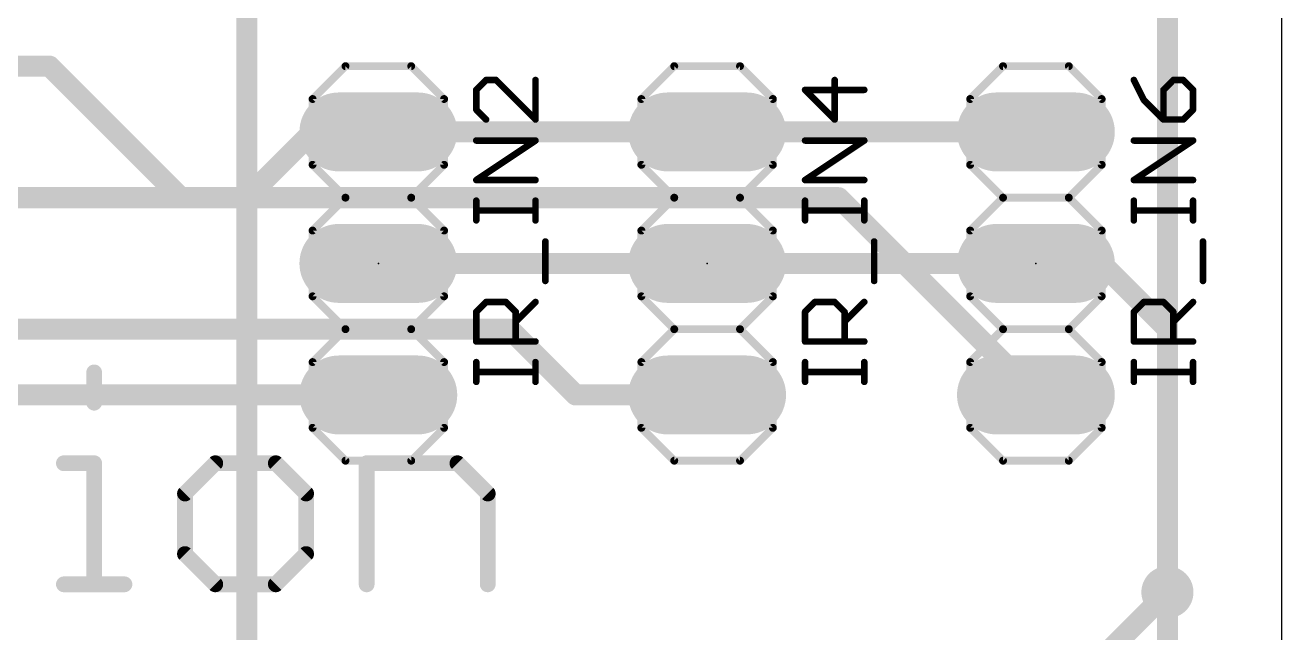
# Model space of a CAD drawing. Extents: x 0 to 79.7, y -0.7 to 54.6.
# Drawn here: x 55.41 to 79.68, y 27.16 to 38.89 of the extents above; entities that cross this region are included whole.
import ezdxf

# ---------------------------------------------------------------- set-up
doc = ezdxf.new("R2010")
doc.units = 0
for name, color, linetype in [('1', 22, 'CONTINUOUS'), ('16', 175, 'CONTINUOUS'), ('17', 82, 'CONTINUOUS'), ('18', 82, 'CONTINUOUS'), ('20', 7, 'CONTINUOUS'), ('21', 253, 'CONTINUOUS'), ('23', 7, 'CONTINUOUS'), ('25', 253, 'CONTINUOUS'), ('51', 253, 'CONTINUOUS')]:
    doc.layers.add(name, color=color, linetype=linetype)

# ---------------------------------------------------------------- blocks, each defined once
blk = doc.blocks.new('RECT')
blk.add_solid([(-0.5, -0.5), (0.5, -0.5), (-0.5, 0.5), (0.5, 0.5)])
blk = doc.blocks.new('LONGP100')
at = {"const_width": 1}
blk.add_lwpolyline([(-0.5, 0), (0.5, 0)], dxfattribs=at)
at = {"const_width": 0.5}
for points in [[(-0.5, 0.25, 1), (-0.5, -0.25)], [(0.5, -0.25, 1), (0.5, 0.25)]]:
    blk.add_lwpolyline(points, format="xyb", dxfattribs=at)
blk = doc.blocks.new('ROUNDV')
at = {"const_width": 0.5}
blk.add_lwpolyline([(0, -0.25, 1), (0, 0.25, 1), (0, -0.25)], format="xyb", dxfattribs=at)

msp = doc.modelspace()

# ---------------------------------------------------------------- linework, layer by layer
at = {"layer": '1', "const_width": 0.4064}
for points in [[(55.88, 38.1), (50.8, 38.1)], [(58.42, 35.56), (55.88, 38.1)], [(58.42, 35.56), (71.12, 35.56)], [(71.12, 35.56), (74.93, 31.75)], [(48.26, 33.02), (64.77, 33.02)], [(64.77, 33.02), (66.04, 31.75)], [(62.23, 31.75), (45.72, 31.75)], [(66.04, 31.75), (68.58, 31.75)], [(76.2, 26.67), (77.47, 27.94)]]:
    msp.add_lwpolyline(points, dxfattribs=at)
at = {"layer": '1', "const_width": 0.2032}
for points in [[(55.9518, 38.1718, 1), (55.8082, 38.0282)], [(55.88, 37.9984, 1), (55.88, 38.2016)], [(58.42, 35.6616, 1), (58.42, 35.4584)], [(58.3482, 35.4882, 1), (58.4918, 35.6318)], [(71.1918, 35.6318, 1), (71.0482, 35.4882)], [(71.12, 35.4584, 1), (71.12, 35.6616)], [(64.8418, 33.0918, 1), (64.6982, 32.9482)], [(64.77, 32.9184, 1), (64.77, 33.1216)], [(62.23, 31.6484, 1), (62.23, 31.8516)], [(66.04, 31.8516, 1), (66.04, 31.6484)], [(65.9682, 31.6782, 1), (66.1118, 31.8218)], [(68.58, 31.6484, 1), (68.58, 31.8516)], [(74.8582, 31.6782, 1), (75.0018, 31.8218)], [(77.5418, 27.8682, 1), (77.3982, 28.0118)]]:
    msp.add_lwpolyline(points, format="xyb", dxfattribs=at)
at = {"layer": '16', "const_width": 0.4064}
for points in [[(59.69, 35.56), (59.69, 49.53)], [(77.47, 33.02), (77.47, 46.99)], [(59.69, 35.56), (60.96, 36.83)], [(60.96, 36.83), (62.23, 36.83)], [(62.23, 36.83), (68.58, 36.83)], [(62.23, 36.83), (74.93, 36.83)], [(68.58, 36.83), (74.93, 36.83)], [(59.69, 35.56), (52.07, 35.56)], [(59.69, 20.32), (59.69, 35.56)], [(68.58, 34.29), (62.23, 34.29)], [(74.93, 34.29), (62.23, 34.29)], [(74.93, 34.29), (68.58, 34.29)], [(76.2, 34.29), (74.93, 34.29)], [(77.47, 33.02), (76.2, 34.29)], [(77.47, 27.94), (77.47, 33.02)], [(77.47, 27.94), (77.47, 17.78)]]:
    msp.add_lwpolyline(points, dxfattribs=at)
at = {"layer": '16', "const_width": 0.2032}
for points in [[(60.96, 36.9316, 1), (60.96, 36.7284)], [(61.0318, 36.7582, 1), (60.8882, 36.9018)], [(62.23, 36.9316, 1), (62.23, 36.7284)], [(62.23, 36.9316, 1), (62.23, 36.7284)], [(62.23, 36.7284, 1), (62.23, 36.9316)], [(68.58, 36.9316, 1), (68.58, 36.7284)], [(68.58, 36.7284, 1), (68.58, 36.9316)], [(74.93, 36.7284, 1), (74.93, 36.9316)], [(74.93, 36.7284, 1), (74.93, 36.9316)], [(59.7916, 35.56, 1), (59.5884, 35.56)], [(59.6182, 35.6318, 1), (59.7618, 35.4882)], [(59.69, 35.4584, 1), (59.69, 35.6616)], [(59.5884, 35.56, 1), (59.7916, 35.56)], [(62.23, 34.3916, 1), (62.23, 34.1884)], [(62.23, 34.3916, 1), (62.23, 34.1884)], [(68.58, 34.3916, 1), (68.58, 34.1884)], [(68.58, 34.1884, 1), (68.58, 34.3916)], [(74.93, 34.3916, 1), (74.93, 34.1884)], [(74.93, 34.1884, 1), (74.93, 34.3916)], [(74.93, 34.1884, 1), (74.93, 34.3916)], [(76.2718, 34.3618, 1), (76.1282, 34.2182)], [(76.2, 34.1884, 1), (76.2, 34.3916)], [(77.5716, 33.02, 1), (77.3684, 33.02)], [(77.3684, 33.02, 1), (77.5716, 33.02)], [(77.3982, 32.9482, 1), (77.5418, 33.0918)], [(77.5716, 27.94, 1), (77.3684, 27.94)], [(77.3684, 27.94, 1), (77.5716, 27.94)]]:
    msp.add_lwpolyline(points, format="xyb", dxfattribs=at)
at = {"layer": '20'}
msp.add_line((79.68, 0), (79.68, 54.6), dxfattribs=at)
at = {"layer": '21', "const_width": 0.1524}
for points in [[(61.595, 38.1), (60.96, 37.465)], [(62.865, 38.1), (61.595, 38.1)], [(63.5, 37.465), (62.865, 38.1)], [(67.945, 38.1), (67.31, 37.465)], [(69.215, 38.1), (67.945, 38.1)], [(69.85, 37.465), (69.215, 38.1)], [(74.295, 38.1), (73.66, 37.465)], [(75.565, 38.1), (74.295, 38.1)], [(76.2, 37.465), (75.565, 38.1)], [(60.96, 36.195), (60.96, 37.465)], [(63.5, 37.465), (63.5, 36.195)], [(67.31, 36.195), (67.31, 37.465)], [(69.85, 37.465), (69.85, 36.195)], [(73.66, 36.195), (73.66, 37.465)], [(76.2, 37.465), (76.2, 36.195)], [(61.595, 35.56), (60.96, 36.195)], [(63.5, 36.195), (62.865, 35.56)], [(67.945, 35.56), (67.31, 36.195)], [(69.85, 36.195), (69.215, 35.56)], [(74.295, 35.56), (73.66, 36.195)], [(76.2, 36.195), (75.565, 35.56)], [(60.96, 34.925), (61.595, 35.56)], [(62.865, 35.56), (61.595, 35.56)], [(62.865, 35.56), (63.5, 34.925)], [(67.31, 34.925), (67.945, 35.56)], [(69.215, 35.56), (67.945, 35.56)], [(69.215, 35.56), (69.85, 34.925)], [(73.66, 34.925), (74.295, 35.56)], [(75.565, 35.56), (74.295, 35.56)], [(75.565, 35.56), (76.2, 34.925)], [(60.96, 33.655), (60.96, 34.925)], [(63.5, 34.925), (63.5, 33.655)], [(67.31, 33.655), (67.31, 34.925)], [(69.85, 34.925), (69.85, 33.655)], [(73.66, 33.655), (73.66, 34.925)], [(76.2, 34.925), (76.2, 33.655)], [(61.595, 33.02), (60.96, 33.655)], [(63.5, 33.655), (62.865, 33.02)], [(67.945, 33.02), (67.31, 33.655)], [(69.85, 33.655), (69.215, 33.02)], [(74.295, 33.02), (73.66, 33.655)], [(76.2, 33.655), (75.565, 33.02)], [(60.96, 32.385), (61.595, 33.02)], [(62.865, 33.02), (61.595, 33.02)], [(62.865, 33.02), (63.5, 32.385)], [(67.31, 32.385), (67.945, 33.02)], [(69.215, 33.02), (67.945, 33.02)], [(69.215, 33.02), (69.85, 32.385)], [(73.66, 32.385), (74.295, 33.02)], [(75.565, 33.02), (74.295, 33.02)], [(75.565, 33.02), (76.2, 32.385)], [(60.96, 31.115), (60.96, 32.385)], [(63.5, 32.385), (63.5, 31.115)], [(67.31, 31.115), (67.31, 32.385)], [(69.85, 32.385), (69.85, 31.115)], [(73.66, 31.115), (73.66, 32.385)], [(76.2, 32.385), (76.2, 31.115)], [(61.595, 30.48), (60.96, 31.115)], [(63.5, 31.115), (62.865, 30.48)], [(67.945, 30.48), (67.31, 31.115)], [(69.85, 31.115), (69.215, 30.48)], [(74.295, 30.48), (73.66, 31.115)], [(76.2, 31.115), (75.565, 30.48)], [(62.865, 30.48), (61.595, 30.48)], [(69.215, 30.48), (67.945, 30.48)], [(75.565, 30.48), (74.295, 30.48)]]:
    msp.add_lwpolyline(points, dxfattribs=at)
at = {"layer": '21', "const_width": 0.0762}
for points in [[(61.595, 38.1381, 1), (61.595, 38.0619)], [(61.6219, 38.0731, 1), (61.5681, 38.1269)], [(62.8919, 38.1269, 1), (62.8381, 38.0731)], [(62.865, 38.0619, 1), (62.865, 38.1381)], [(67.945, 38.1381, 1), (67.945, 38.0619)], [(67.9719, 38.0731, 1), (67.9181, 38.1269)], [(69.2419, 38.1269, 1), (69.1881, 38.0731)], [(69.215, 38.0619, 1), (69.215, 38.1381)], [(74.295, 38.1381, 1), (74.295, 38.0619)], [(74.3219, 38.0731, 1), (74.2681, 38.1269)], [(75.5919, 38.1269, 1), (75.5381, 38.0731)], [(75.565, 38.0619, 1), (75.565, 38.1381)], [(60.9981, 37.465, 1), (60.9219, 37.465)], [(60.9331, 37.4919, 1), (60.9869, 37.4381)], [(63.5381, 37.465, 1), (63.4619, 37.465)], [(63.4731, 37.4381, 1), (63.5269, 37.4919)], [(67.3481, 37.465, 1), (67.2719, 37.465)], [(67.2831, 37.4919, 1), (67.3369, 37.4381)], [(69.8881, 37.465, 1), (69.8119, 37.465)], [(69.8231, 37.4381, 1), (69.8769, 37.4919)], [(73.6981, 37.465, 1), (73.6219, 37.465)], [(73.6331, 37.4919, 1), (73.6869, 37.4381)], [(76.2381, 37.465, 1), (76.1619, 37.465)], [(76.1731, 37.4381, 1), (76.2269, 37.4919)], [(60.9219, 36.195, 1), (60.9981, 36.195)], [(60.9869, 36.2219, 1), (60.9331, 36.1681)], [(63.4619, 36.195, 1), (63.5381, 36.195)], [(63.5269, 36.1681, 1), (63.4731, 36.2219)], [(67.2719, 36.195, 1), (67.3481, 36.195)], [(67.3369, 36.2219, 1), (67.2831, 36.1681)], [(69.8119, 36.195, 1), (69.8881, 36.195)], [(69.8769, 36.1681, 1), (69.8231, 36.2219)], [(73.6219, 36.195, 1), (73.6981, 36.195)], [(73.6869, 36.2219, 1), (73.6331, 36.1681)], [(76.1619, 36.195, 1), (76.2381, 36.195)], [(76.2269, 36.1681, 1), (76.1731, 36.2219)], [(61.595, 35.5981, 1), (61.595, 35.5219)], [(61.6219, 35.5331, 1), (61.5681, 35.5869)], [(61.5681, 35.5331, 1), (61.6219, 35.5869)], [(62.8919, 35.5869, 1), (62.8381, 35.5331)], [(62.8381, 35.5869, 1), (62.8919, 35.5331)], [(62.865, 35.5219, 1), (62.865, 35.5981)], [(67.945, 35.5981, 1), (67.945, 35.5219)], [(67.9719, 35.5331, 1), (67.9181, 35.5869)], [(67.9181, 35.5331, 1), (67.9719, 35.5869)], [(69.2419, 35.5869, 1), (69.1881, 35.5331)], [(69.1881, 35.5869, 1), (69.2419, 35.5331)], [(69.215, 35.5219, 1), (69.215, 35.5981)], [(74.295, 35.5981, 1), (74.295, 35.5219)], [(74.3219, 35.5331, 1), (74.2681, 35.5869)], [(74.2681, 35.5331, 1), (74.3219, 35.5869)], [(75.5919, 35.5869, 1), (75.5381, 35.5331)], [(75.5381, 35.5869, 1), (75.5919, 35.5331)], [(75.565, 35.5219, 1), (75.565, 35.5981)], [(60.9981, 34.925, 1), (60.9219, 34.925)], [(60.9331, 34.9519, 1), (60.9869, 34.8981)], [(63.5381, 34.925, 1), (63.4619, 34.925)], [(63.4731, 34.8981, 1), (63.5269, 34.9519)], [(67.3481, 34.925, 1), (67.2719, 34.925)], [(67.2831, 34.9519, 1), (67.3369, 34.8981)], [(69.8881, 34.925, 1), (69.8119, 34.925)], [(69.8231, 34.8981, 1), (69.8769, 34.9519)], [(73.6981, 34.925, 1), (73.6219, 34.925)], [(73.6331, 34.9519, 1), (73.6869, 34.8981)], [(76.2381, 34.925, 1), (76.1619, 34.925)], [(76.1731, 34.8981, 1), (76.2269, 34.9519)], [(60.9219, 33.655, 1), (60.9981, 33.655)], [(60.9869, 33.6819, 1), (60.9331, 33.6281)], [(63.4619, 33.655, 1), (63.5381, 33.655)], [(63.5269, 33.6281, 1), (63.4731, 33.6819)], [(67.2719, 33.655, 1), (67.3481, 33.655)], [(67.3369, 33.6819, 1), (67.2831, 33.6281)], [(69.8119, 33.655, 1), (69.8881, 33.655)], [(69.8769, 33.6281, 1), (69.8231, 33.6819)], [(73.6219, 33.655, 1), (73.6981, 33.655)], [(73.6869, 33.6819, 1), (73.6331, 33.6281)], [(76.1619, 33.655, 1), (76.2381, 33.655)], [(76.2269, 33.6281, 1), (76.1731, 33.6819)], [(61.595, 33.0581, 1), (61.595, 32.9819)], [(61.6219, 32.9931, 1), (61.5681, 33.0469)], [(61.5681, 32.9931, 1), (61.6219, 33.0469)], [(62.8919, 33.0469, 1), (62.8381, 32.9931)], [(62.8381, 33.0469, 1), (62.8919, 32.9931)], [(62.865, 32.9819, 1), (62.865, 33.0581)], [(67.945, 33.0581, 1), (67.945, 32.9819)], [(67.9719, 32.9931, 1), (67.9181, 33.0469)], [(67.9181, 32.9931, 1), (67.9719, 33.0469)], [(69.2419, 33.0469, 1), (69.1881, 32.9931)], [(69.1881, 33.0469, 1), (69.2419, 32.9931)], [(69.215, 32.9819, 1), (69.215, 33.0581)], [(74.295, 33.0581, 1), (74.295, 32.9819)], [(74.3219, 32.9931, 1), (74.2681, 33.0469)], [(74.2681, 32.9931, 1), (74.3219, 33.0469)], [(75.5919, 33.0469, 1), (75.5381, 32.9931)], [(75.5381, 33.0469, 1), (75.5919, 32.9931)], [(75.565, 32.9819, 1), (75.565, 33.0581)], [(60.9981, 32.385, 1), (60.9219, 32.385)], [(60.9331, 32.4119, 1), (60.9869, 32.3581)], [(63.5381, 32.385, 1), (63.4619, 32.385)], [(63.4731, 32.3581, 1), (63.5269, 32.4119)], [(67.3481, 32.385, 1), (67.2719, 32.385)], [(67.2831, 32.4119, 1), (67.3369, 32.3581)], [(69.8881, 32.385, 1), (69.8119, 32.385)], [(69.8231, 32.3581, 1), (69.8769, 32.4119)], [(73.6981, 32.385, 1), (73.6219, 32.385)], [(73.6331, 32.4119, 1), (73.6869, 32.3581)], [(76.2381, 32.385, 1), (76.1619, 32.385)], [(76.1731, 32.3581, 1), (76.2269, 32.4119)], [(60.9219, 31.115, 1), (60.9981, 31.115)], [(60.9869, 31.1419, 1), (60.9331, 31.0881)], [(63.4619, 31.115, 1), (63.5381, 31.115)], [(63.5269, 31.0881, 1), (63.4731, 31.1419)], [(67.2719, 31.115, 1), (67.3481, 31.115)], [(67.3369, 31.1419, 1), (67.2831, 31.0881)], [(69.8119, 31.115, 1), (69.8881, 31.115)], [(69.8769, 31.0881, 1), (69.8231, 31.1419)], [(73.6219, 31.115, 1), (73.6981, 31.115)], [(73.6869, 31.1419, 1), (73.6331, 31.0881)], [(76.1619, 31.115, 1), (76.2381, 31.115)], [(76.2269, 31.0881, 1), (76.1731, 31.1419)], [(61.595, 30.5181, 1), (61.595, 30.4419)], [(61.5681, 30.4531, 1), (61.6219, 30.5069)], [(62.8381, 30.5069, 1), (62.8919, 30.4531)], [(62.865, 30.4419, 1), (62.865, 30.5181)], [(67.945, 30.5181, 1), (67.945, 30.4419)], [(67.9181, 30.4531, 1), (67.9719, 30.5069)], [(69.1881, 30.5069, 1), (69.2419, 30.4531)], [(69.215, 30.4419, 1), (69.215, 30.5181)], [(74.295, 30.5181, 1), (74.295, 30.4419)], [(74.2681, 30.4531, 1), (74.3219, 30.5069)], [(75.5381, 30.5069, 1), (75.5919, 30.4531)], [(75.565, 30.4419, 1), (75.565, 30.5181)]]:
    msp.add_lwpolyline(points, format="xyb", dxfattribs=at)
at = {"layer": '23'}
for p in [(62.23, 34.29), (68.58, 34.29), (74.93, 34.29)]:
    msp.add_point(p, dxfattribs=at)
at = {"layer": '25'}
for points, const_width in [([(64.312, 37.8325), (64.1214, 37.6418)], 0.127), ([(64.5027, 37.8325), (64.312, 37.8325)], 0.127), ([(65.2653, 37.0699), (64.5027, 37.8325)], 0.127), ([(65.2653, 37.8325), (65.2653, 37.0699)], 0.127), ([(71.0434, 37.0699), (71.0434, 37.8325)], 0.127), ([(76.8214, 37.8325), (77.012, 37.4512)], 0.127), ([(77.584, 37.8325), (77.3934, 37.6418)], 0.127), ([(77.7747, 37.8325), (77.584, 37.8325)], 0.127), ([(77.9653, 37.6418), (77.7747, 37.8325)], 0.127), ([(64.1214, 37.6418), (64.1214, 37.2605)], 0.127), ([(71.6153, 37.6418), (70.4714, 37.6418)], 0.127), ([(70.4714, 37.6418), (71.0434, 37.0699)], 0.127), ([(77.3934, 37.6418), (77.3934, 37.0699)], 0.127), ([(77.9653, 37.2605), (77.9653, 37.6418)], 0.127), ([(77.012, 37.4512), (77.3934, 37.0699)], 0.127), ([(64.1214, 37.2605), (64.312, 37.0699)], 0.127), ([(77.7747, 37.0699), (77.9653, 37.2605)], 0.127), ([(77.3934, 37.0699), (77.7747, 37.0699)], 0.127), ([(64.1214, 35.9006), (65.2653, 36.6632)], 0.127), ([(65.2653, 36.6632), (64.1214, 36.6632)], 0.127), ([(70.4714, 35.9006), (71.6153, 36.6632)], 0.127), ([(71.6153, 36.6632), (70.4714, 36.6632)], 0.127), ([(76.8214, 35.9006), (77.9653, 36.6632)], 0.127), ([(77.9653, 36.6632), (76.8214, 36.6632)], 0.127), ([(65.2653, 35.9006), (64.1214, 35.9006)], 0.127), ([(71.6153, 35.9006), (70.4714, 35.9006)], 0.127), ([(77.9653, 35.9006), (76.8214, 35.9006)], 0.127), ([(64.1214, 35.1211), (64.1214, 35.5024)], 0.127), ([(65.2653, 35.1211), (65.2653, 35.5024)], 0.127), ([(70.4714, 35.1211), (70.4714, 35.5024)], 0.127), ([(71.6153, 35.1211), (71.6153, 35.5024)], 0.127), ([(76.8214, 35.1211), (76.8214, 35.5024)], 0.127), ([(77.9653, 35.1211), (77.9653, 35.5024)], 0.127), ([(65.2653, 35.3117), (64.1214, 35.3117)], 0.127), ([(71.6153, 35.3117), (70.4714, 35.3117)], 0.127), ([(77.9653, 35.3117), (76.8214, 35.3117)], 0.127), ([(65.4559, 33.9518), (65.4559, 34.7144)], 0.127), ([(71.8059, 33.9518), (71.8059, 34.7144)], 0.127), ([(78.1559, 33.9518), (78.1559, 34.7144)], 0.127), ([(64.1214, 33.3544), (64.312, 33.5451)], 0.127), ([(64.312, 33.5451), (64.6934, 33.5451)], 0.127), ([(64.6934, 33.5451), (64.884, 33.3544)], 0.127), ([(64.884, 33.1638), (65.2653, 33.5451)], 0.127), ([(70.4714, 33.3544), (70.662, 33.5451)], 0.127), ([(70.662, 33.5451), (71.0434, 33.5451)], 0.127), ([(71.0434, 33.5451), (71.234, 33.3544)], 0.127), ([(71.234, 33.1638), (71.6153, 33.5451)], 0.127), ([(76.8214, 33.3544), (77.012, 33.5451)], 0.127), ([(77.012, 33.5451), (77.3934, 33.5451)], 0.127), ([(77.3934, 33.5451), (77.584, 33.3544)], 0.127), ([(77.584, 33.1638), (77.9653, 33.5451)], 0.127), ([(64.1214, 32.7825), (64.1214, 33.3544)], 0.127), ([(64.884, 33.3544), (64.884, 32.7825)], 0.127), ([(70.4714, 32.7825), (70.4714, 33.3544)], 0.127), ([(71.234, 33.3544), (71.234, 32.7825)], 0.127), ([(76.8214, 32.7825), (76.8214, 33.3544)], 0.127), ([(77.584, 33.3544), (77.584, 32.7825)], 0.127), ([(65.2653, 32.7825), (64.1214, 32.7825)], 0.127), ([(71.6153, 32.7825), (70.4714, 32.7825)], 0.127), ([(77.9653, 32.7825), (76.8214, 32.7825)], 0.127), ([(56.7418, 32.1852), (56.7418, 31.6005)], 0.3048), ([(64.1214, 32.003), (64.1214, 32.3843)], 0.127), ([(65.2653, 32.003), (65.2653, 32.3843)], 0.127), ([(70.4714, 32.003), (70.4714, 32.3843)], 0.127), ([(71.6153, 32.003), (71.6153, 32.3843)], 0.127), ([(76.8214, 32.003), (76.8214, 32.3843)], 0.127), ([(77.9653, 32.003), (77.9653, 32.3843)], 0.127), ([(65.2653, 32.1936), (64.1214, 32.1936)], 0.127), ([(71.6153, 32.1936), (70.4714, 32.1936)], 0.127), ([(77.9653, 32.1936), (76.8214, 32.1936)], 0.127), ([(56.1572, 30.4311), (56.7418, 30.4311)], 0.3048), ([(56.7418, 30.4311), (56.7418, 28.0924)], 0.3048), ([(59.0805, 30.4311), (58.4959, 29.8464)], 0.3048), ([(60.2499, 30.4311), (59.0805, 30.4311)], 0.3048), ([(60.8346, 29.8464), (60.2499, 30.4311)], 0.3048), ([(62.004, 28.0924), (62.004, 30.4311)], 0.3048), ([(62.004, 30.4311), (63.758, 30.4311)], 0.3048), ([(63.758, 30.4311), (64.3427, 29.8464)], 0.3048), ([(58.4959, 29.8464), (58.4959, 28.677)], 0.3048), ([(60.8346, 28.677), (60.8346, 29.8464)], 0.3048), ([(64.3427, 29.8464), (64.3427, 28.0924)], 0.3048), ([(58.4959, 28.677), (59.0805, 28.0924)], 0.3048), ([(60.2499, 28.0924), (60.8346, 28.677)], 0.3048), ([(56.1572, 28.0924), (57.3265, 28.0924)], 0.3048), ([(59.0805, 28.0924), (60.2499, 28.0924)], 0.3048)]:
    msp.add_lwpolyline(points, dxfattribs=dict(at, const_width=const_width))
for points, const_width in [([(64.312, 37.8643, 1), (64.312, 37.8008)], 0.0635), ([(64.3345, 37.8101, 1), (64.2895, 37.8549)], 0.0635), ([(64.5252, 37.855, 1), (64.4802, 37.81)], 0.0635), ([(64.5027, 37.8008, 1), (64.5027, 37.8643)], 0.0635), ([(65.297, 37.8325, 1), (65.2335, 37.8325)], 0.0635), ([(71.0752, 37.8325, 1), (71.0117, 37.8325)], 0.0635), ([(76.8498, 37.8467, 1), (76.793, 37.8183)], 0.0635), ([(77.584, 37.8643, 1), (77.584, 37.8008)], 0.0635), ([(77.6065, 37.8101, 1), (77.5615, 37.8549)], 0.0635), ([(77.7972, 37.8549, 1), (77.7522, 37.8101)], 0.0635), ([(77.7747, 37.8008, 1), (77.7747, 37.8643)], 0.0635), ([(64.1532, 37.6418, 1), (64.0897, 37.6418)], 0.0635), ([(64.0989, 37.6642, 1), (64.1439, 37.6194)], 0.0635), ([(70.4714, 37.6736, 1), (70.4714, 37.6101)], 0.0635), ([(70.4938, 37.6643, 1), (70.449, 37.6193)], 0.0635), ([(71.6153, 37.6101, 1), (71.6153, 37.6736)], 0.0635), ([(77.4252, 37.6418, 1), (77.3616, 37.6418)], 0.0635), ([(77.3709, 37.6642, 1), (77.4159, 37.6194)], 0.0635), ([(77.9971, 37.6418, 1), (77.9335, 37.6418)], 0.0635), ([(77.9428, 37.6194, 1), (77.9878, 37.6642)], 0.0635), ([(77.0344, 37.4737, 1), (76.9896, 37.4287)], 0.0635), ([(76.9836, 37.437, 1), (77.0404, 37.4654)], 0.0635), ([(64.1439, 37.283, 1), (64.0989, 37.238)], 0.0635), ([(64.0897, 37.2605, 1), (64.1532, 37.2605)], 0.0635), ([(77.9335, 37.2605, 1), (77.9971, 37.2605)], 0.0635), ([(77.9878, 37.238, 1), (77.9428, 37.283)], 0.0635), ([(64.2895, 37.0474, 1), (64.3345, 37.0924)], 0.0635), ([(65.2335, 37.0699, 1), (65.297, 37.0699)], 0.0635), ([(65.2428, 37.0474, 1), (65.2878, 37.0924)], 0.0635), ([(71.0117, 37.0699, 1), (71.0752, 37.0699)], 0.0635), ([(71.021, 37.0474, 1), (71.0658, 37.0924)], 0.0635), ([(77.3616, 37.0699, 1), (77.4252, 37.0699)], 0.0635), ([(77.3934, 37.1017, 1), (77.3934, 37.0382)], 0.0635), ([(77.371, 37.0474, 1), (77.4158, 37.0924)], 0.0635), ([(77.7522, 37.0924, 1), (77.7972, 37.0474)], 0.0635), ([(77.7747, 37.0382, 1), (77.7747, 37.1017)], 0.0635), ([(64.1214, 36.695, 1), (64.1214, 36.6315)], 0.0635), ([(65.2829, 36.6368, 1), (65.2477, 36.6896)], 0.0635), ([(65.2653, 36.6315, 1), (65.2653, 36.695)], 0.0635), ([(70.4714, 36.695, 1), (70.4714, 36.6315)], 0.0635), ([(71.6329, 36.6368, 1), (71.5977, 36.6896)], 0.0635), ([(71.6153, 36.6315, 1), (71.6153, 36.695)], 0.0635), ([(76.8214, 36.695, 1), (76.8214, 36.6315)], 0.0635), ([(77.9829, 36.6368, 1), (77.9477, 36.6896)], 0.0635), ([(77.9653, 36.6315, 1), (77.9653, 36.695)], 0.0635), ([(64.1214, 35.9324, 1), (64.1214, 35.8689)], 0.0635), ([(64.1038, 35.927, 1), (64.139, 35.8742)], 0.0635), ([(65.2653, 35.8689, 1), (65.2653, 35.9324)], 0.0635), ([(70.4714, 35.9324, 1), (70.4714, 35.8689)], 0.0635), ([(70.4538, 35.927, 1), (70.489, 35.8742)], 0.0635), ([(71.6153, 35.8689, 1), (71.6153, 35.9324)], 0.0635), ([(76.8214, 35.9324, 1), (76.8214, 35.8689)], 0.0635), ([(76.8038, 35.927, 1), (76.839, 35.8742)], 0.0635), ([(77.9653, 35.8689, 1), (77.9653, 35.9324)], 0.0635), ([(64.1532, 35.5024, 1), (64.0897, 35.5024)], 0.0635), ([(65.297, 35.5024, 1), (65.2335, 35.5024)], 0.0635), ([(70.5032, 35.5024, 1), (70.4397, 35.5024)], 0.0635), ([(71.6471, 35.5024, 1), (71.5836, 35.5024)], 0.0635), ([(76.8531, 35.5024, 1), (76.7896, 35.5024)], 0.0635), ([(77.9971, 35.5024, 1), (77.9335, 35.5024)], 0.0635), ([(64.1214, 35.3435, 1), (64.1214, 35.2799)], 0.0635), ([(65.2653, 35.2799, 1), (65.2653, 35.3435)], 0.0635), ([(70.4714, 35.3435, 1), (70.4714, 35.2799)], 0.0635), ([(71.6153, 35.2799, 1), (71.6153, 35.3435)], 0.0635), ([(76.8214, 35.3435, 1), (76.8214, 35.2799)], 0.0635), ([(77.9653, 35.2799, 1), (77.9653, 35.3435)], 0.0635), ([(64.0897, 35.1211, 1), (64.1532, 35.1211)], 0.0635), ([(65.2335, 35.1211, 1), (65.297, 35.1211)], 0.0635), ([(70.4397, 35.1211, 1), (70.5032, 35.1211)], 0.0635), ([(71.5836, 35.1211, 1), (71.6471, 35.1211)], 0.0635), ([(76.7896, 35.1211, 1), (76.8531, 35.1211)], 0.0635), ([(77.9335, 35.1211, 1), (77.9971, 35.1211)], 0.0635), ([(65.4877, 34.7144, 1), (65.4241, 34.7144)], 0.0635), ([(71.8377, 34.7144, 1), (71.7742, 34.7144)], 0.0635), ([(78.1877, 34.7144, 1), (78.1242, 34.7144)], 0.0635), ([(65.4241, 33.9518, 1), (65.4877, 33.9518)], 0.0635), ([(71.7742, 33.9518, 1), (71.8377, 33.9518)], 0.0635), ([(78.1242, 33.9518, 1), (78.1877, 33.9518)], 0.0635), ([(64.312, 33.5769, 1), (64.312, 33.5134)], 0.0635), ([(64.3345, 33.5227, 1), (64.2895, 33.5675)], 0.0635), ([(64.7159, 33.5675, 1), (64.6709, 33.5227)], 0.0635), ([(64.6934, 33.5134, 1), (64.6934, 33.5769)], 0.0635), ([(65.2878, 33.5226, 1), (65.2428, 33.5676)], 0.0635), ([(70.662, 33.5769, 1), (70.662, 33.5134)], 0.0635), ([(70.6845, 33.5227, 1), (70.6395, 33.5675)], 0.0635), ([(71.0659, 33.5675, 1), (71.0209, 33.5227)], 0.0635), ([(71.0434, 33.5134, 1), (71.0434, 33.5769)], 0.0635), ([(71.6378, 33.5226, 1), (71.5928, 33.5676)], 0.0635), ([(77.012, 33.5769, 1), (77.012, 33.5134)], 0.0635), ([(77.0345, 33.5227, 1), (76.9895, 33.5675)], 0.0635), ([(77.4159, 33.5675, 1), (77.3709, 33.5227)], 0.0635), ([(77.3934, 33.5134, 1), (77.3934, 33.5769)], 0.0635), ([(77.9878, 33.5226, 1), (77.9428, 33.5676)], 0.0635), ([(64.1532, 33.3544, 1), (64.0897, 33.3544)], 0.0635), ([(64.0989, 33.3768, 1), (64.1439, 33.332)], 0.0635), ([(64.9158, 33.3544, 1), (64.8522, 33.3544)], 0.0635), ([(64.8615, 33.332, 1), (64.9065, 33.3768)], 0.0635), ([(70.5032, 33.3544, 1), (70.4397, 33.3544)], 0.0635), ([(70.4489, 33.3768, 1), (70.4939, 33.332)], 0.0635), ([(71.2658, 33.3544, 1), (71.2023, 33.3544)], 0.0635), ([(71.2115, 33.332, 1), (71.2565, 33.3768)], 0.0635), ([(76.8531, 33.3544, 1), (76.7896, 33.3544)], 0.0635), ([(76.7989, 33.3768, 1), (76.8439, 33.332)], 0.0635), ([(77.6158, 33.3544, 1), (77.5523, 33.3544)], 0.0635), ([(77.5615, 33.332, 1), (77.6065, 33.3768)], 0.0635), ([(64.8615, 33.1863, 1), (64.9065, 33.1413)], 0.0635), ([(71.2115, 33.1863, 1), (71.2565, 33.1413)], 0.0635), ([(77.5615, 33.1863, 1), (77.6065, 33.1413)], 0.0635), ([(64.1214, 32.8143, 1), (64.1214, 32.7507)], 0.0635), ([(64.0897, 32.7825, 1), (64.1532, 32.7825)], 0.0635), ([(64.8522, 32.7825, 1), (64.9158, 32.7825)], 0.0635), ([(65.2653, 32.7507, 1), (65.2653, 32.8143)], 0.0635), ([(70.4714, 32.8143, 1), (70.4714, 32.7507)], 0.0635), ([(70.4397, 32.7825, 1), (70.5032, 32.7825)], 0.0635), ([(71.2023, 32.7825, 1), (71.2658, 32.7825)], 0.0635), ([(71.6153, 32.7507, 1), (71.6153, 32.8143)], 0.0635), ([(76.8214, 32.8143, 1), (76.8214, 32.7507)], 0.0635), ([(76.7896, 32.7825, 1), (76.8531, 32.7825)], 0.0635), ([(77.5523, 32.7825, 1), (77.6158, 32.7825)], 0.0635), ([(77.9653, 32.7507, 1), (77.9653, 32.8143)], 0.0635), ([(56.818, 32.1852, 1), (56.6656, 32.1852)], 0.1524), ([(64.1532, 32.3843, 1), (64.0897, 32.3843)], 0.0635), ([(65.297, 32.3843, 1), (65.2335, 32.3843)], 0.0635), ([(70.5032, 32.3843, 1), (70.4397, 32.3843)], 0.0635), ([(71.6471, 32.3843, 1), (71.5836, 32.3843)], 0.0635), ([(76.8531, 32.3843, 1), (76.7896, 32.3843)], 0.0635), ([(77.9971, 32.3843, 1), (77.9335, 32.3843)], 0.0635), ([(64.1214, 32.2254, 1), (64.1214, 32.1619)], 0.0635), ([(65.2653, 32.1619, 1), (65.2653, 32.2254)], 0.0635), ([(70.4714, 32.2254, 1), (70.4714, 32.1619)], 0.0635), ([(71.6153, 32.1619, 1), (71.6153, 32.2254)], 0.0635), ([(76.8214, 32.2254, 1), (76.8214, 32.1619)], 0.0635), ([(77.9653, 32.1619, 1), (77.9653, 32.2254)], 0.0635), ([(64.0897, 32.003, 1), (64.1532, 32.003)], 0.0635), ([(65.2335, 32.003, 1), (65.297, 32.003)], 0.0635), ([(70.4397, 32.003, 1), (70.5032, 32.003)], 0.0635), ([(71.5836, 32.003, 1), (71.6471, 32.003)], 0.0635), ([(76.7896, 32.003, 1), (76.8531, 32.003)], 0.0635), ([(77.9335, 32.003, 1), (77.9971, 32.003)], 0.0635), ([(56.6656, 31.6005, 1), (56.818, 31.6005)], 0.1524), ([(56.1572, 30.5073, 1), (56.1572, 30.3549)], 0.1524), ([(56.818, 30.4311, 1), (56.6656, 30.4311)], 0.1524), ([(56.7418, 30.3549, 1), (56.7418, 30.5073)], 0.1524), ([(59.0805, 30.5073, 1), (59.0805, 30.3549)], 0.1524), ([(59.1344, 30.3772, 1), (59.0266, 30.485)], 0.1524), ([(60.3038, 30.485, 1), (60.196, 30.3772)], 0.1524), ([(60.2499, 30.3549, 1), (60.2499, 30.5073)], 0.1524), ([(62.0802, 30.4311, 1), (61.9278, 30.4311)], 0.1524), ([(62.004, 30.5073, 1), (62.004, 30.3549)], 0.1524), ([(63.8119, 30.485, 1), (63.7041, 30.3772)], 0.1524), ([(63.758, 30.3549, 1), (63.758, 30.5073)], 0.1524), ([(58.5721, 29.8464, 1), (58.4197, 29.8464)], 0.1524), ([(58.442, 29.9003, 1), (58.5498, 29.7925)], 0.1524), ([(60.9108, 29.8464, 1), (60.7584, 29.8464)], 0.1524), ([(60.7807, 29.7925, 1), (60.8885, 29.9003)], 0.1524), ([(64.4189, 29.8464, 1), (64.2665, 29.8464)], 0.1524), ([(64.2888, 29.7925, 1), (64.3966, 29.9003)], 0.1524), ([(58.5498, 28.7309, 1), (58.442, 28.6231)], 0.1524), ([(58.4197, 28.677, 1), (58.5721, 28.677)], 0.1524), ([(60.7584, 28.677, 1), (60.9108, 28.677)], 0.1524), ([(60.8885, 28.6231, 1), (60.7807, 28.7309)], 0.1524), ([(56.1572, 28.1686, 1), (56.1572, 28.0162)], 0.1524), ([(56.6656, 28.0924, 1), (56.818, 28.0924)], 0.1524), ([(57.3265, 28.0162, 1), (57.3265, 28.1686)], 0.1524), ([(59.0805, 28.1686, 1), (59.0805, 28.0162)], 0.1524), ([(59.0266, 28.0385, 1), (59.1344, 28.1463)], 0.1524), ([(60.196, 28.1463, 1), (60.3038, 28.0385)], 0.1524), ([(60.2499, 28.0162, 1), (60.2499, 28.1686)], 0.1524), ([(61.9278, 28.0924, 1), (62.0802, 28.0924)], 0.1524), ([(64.2665, 28.0924, 1), (64.4189, 28.0924)], 0.1524)]:
    msp.add_lwpolyline(points, format="xyb", dxfattribs=dict(at, const_width=const_width))

# ---------------------------------------------------------------- block references
at = {"layer": '17', "xscale": 1.524, "yscale": 1.524}
for p in [(62.23, 36.83), (62.23, 36.83), (68.58, 36.83), (68.58, 36.83), (74.93, 36.83), (74.93, 36.83), (62.23, 34.29), (62.23, 34.29), (68.58, 34.29), (68.58, 34.29), (74.93, 34.29), (74.93, 34.29), (62.23, 31.75), (62.23, 31.75), (68.58, 31.75), (68.58, 31.75), (74.93, 31.75), (74.93, 31.75)]:
    msp.add_blockref('LONGP100', p, dxfattribs=at)
at = {"layer": '18', "xscale": 1.0064, "yscale": 1.0064}
msp.add_blockref('ROUNDV', (77.47, 27.94), dxfattribs=at)
msp.add_blockref('ROUNDV', (77.47, 27.94), dxfattribs=at)
at = {"layer": '51', "xscale": 0.508, "yscale": 0.508, "rotation": 270}
for p in [(62.23, 36.83), (68.58, 36.83), (74.93, 36.83), (62.23, 34.29), (68.58, 34.29), (74.93, 34.29), (62.23, 31.75), (68.58, 31.75), (74.93, 31.75)]:
    msp.add_blockref('RECT', p, dxfattribs=at)

doc.saveas('drawing.dxf')
